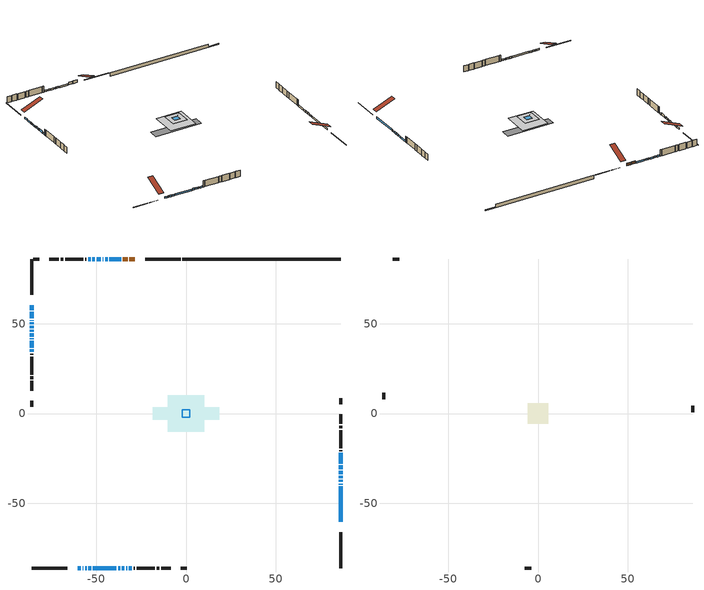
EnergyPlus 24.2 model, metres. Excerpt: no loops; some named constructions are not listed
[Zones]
conditioned space
 floor outside (Floor1 construction): -0.88,-0.88 -0.88,0.88 0.88,0.88 0.88,-0.88 z1.06
 floor outside (Floor2 construction): -4.28,-4.28 -4.28,4.28 4.28,4.28 4.28,-4.28 z1.06
 floor outside (Floor3 construction): -0.68,-0.68 -0.68,0.68 0.68,0.68 0.68,-0.68 z1.06
 floor adiabatic (AdiabaticFloorConstruction): -10.07,-10.07 -10.07,10.07 10.07,10.07 10.07,-10.07 z3.5
 floor foundation (Slab1 construction): -18.47,-3.56 -18.47,3.56 18.47,3.56 18.47,-3.56 z-1.68
 wall outside (RimJoist1 construction): -2.91,86.11 -22.77,86.11 / -86.11,-86.11 -66.24,-86.11 / -86.11,86.11 -86.11,66.24 / 86.11,-86.11 86.11,-66.24 z1.06:1.36
 wall outside (AdiabaticWallConstruction 1): -28.66,86.11 -31.67,86.11 / -32.59,86.11 -35.29,86.11 z1.06:3.09
 wall outside (AdiabaticWallConstruction): 86.11,-60.36 86.11,-40.63 / -36.21,86.11 -42.79,86.11 / -43.72,86.11 -45.09,86.11 / -46.02,86.11 -46.48,86.11 / -60.36,-86.11 -58.53,-86.11 / -57.6,-86.11 -57.14,-86.11 / -56.22,-86.11 -55.3,-86.11 / -54.37,-86.11 -52.85,-86.11 / -51.92,-86.11 -38.77,-86.11 / -86.11,60.36 -86.11,57.62 / -86.11,56.69 -86.11,53.03 / -86.11,52.1 -86.11,51.72 / -86.11,50.79 -86.11,49.88 / -86.11,48.95 -86.11,47.5 / -86.11,46.57 -86.11,45.66 / 86.11,-39.7 86.11,-39.09 / -47.41,86.11 -49.85,86.11 / 86.11,-31.11 86.11,-28.98 / -86.11,41.97 -86.11,41.36 / -35.69,-86.11 -34.29,-86.11 / -33.37,-86.11 -32.86,-86.11 / 86.11,-28.05 86.11,-22.01 / -31.93,-86.11 -30.1,-86.11 / -86.11,35.85 -86.11,34.32 / -50.77,86.11 -52.15,86.11 / -53.07,86.11 -54.6,86.11 z1.06:2.28; 86.11,-38.17 86.11,-36.94 z1.06:1.98; 86.11,-36.02 86.11,-34.8 / 86.11,-33.87 86.11,-32.04 / -37.84,-86.11 -36.62,-86.11 / -86.11,44.73 -86.11,42.9 z1.06:2.58; -86.11,40.43 -86.11,36.77 z1.06:2.79
 wall outside (Wall1 construction): -55.53,86.11 -56.25,86.11 / -29.17,-86.11 -28.45,-86.11 / -86.11,33.39 -86.11,32.67 / 86.11,-21.08 86.11,-20.36 z1.06:5.94
 wall outside (Wall2 construction): -57.18,86.11 -67.35,86.11 / -27.52,-86.11 -17.35,-86.11 / -86.11,31.74 -86.11,21.57 / 86.11,-19.43 86.11,-9.26 z1.06:5.94
 wall outside (Wall3 construction): -68.28,86.11 -69.85,86.11 / -16.42,-86.11 -14.85,-86.11 / -86.11,20.64 -86.11,19.07 / 86.11,-8.33 86.11,-6.76 z1.06:5.94
 wall outside (Wall4 construction): -70.78,86.11 -76.33,86.11 / -13.92,-86.11 -8.37,-86.11 / -86.11,18.14 -86.11,12.59 / 86.11,-5.83 86.11,-0.28 z1.06:5.94
 wall outside (Wall7 construction): -81.87,86.11 -85.18,86.11 / -2.83,-86.11 0.48,-86.11 / -86.11,7.05 -86.11,3.74 / 86.11,5.25 86.11,8.57 z1.06:5.94
 wall foundation (FoundationWall1 construction): -1.98,86.11,-1.68 -1.98,86.11,1.06 77.3,86.11,1.06 77.3,86.11,-0.86 86.11,86.11,-0.86 86.11,86.11,-1.68
 window (WindowConstruction): 86.11,-60.36 86.11,-40.63 z1.06:2.28
 window (WindowConstruction 4): -36.21,86.11 -42.79,86.11 z1.06:2.28
 window (WindowConstruction 5): -43.72,86.11 -45.09,86.11 z1.06:2.28
 window (WindowConstruction 6): -46.02,86.11 -46.48,86.11 z1.06:2.28
 window (WindowConstruction 7): -60.36,-86.11 -58.53,-86.11 z1.06:2.28
 window (WindowConstruction 8): -57.6,-86.11 -57.15,-86.11 z1.06:2.28
 window (WindowConstruction 9): -56.22,-86.11 -55.3,-86.11 z1.06:2.28
 window (WindowConstruction 10): -54.37,-86.11 -52.85,-86.11 z1.06:2.28
 window (WindowConstruction 11): -51.92,-86.11 -38.77,-86.11 z1.06:2.28
 window (WindowConstruction 12): -86.11,60.36 -86.11,57.62 z1.06:2.28
 window (WindowConstruction 13): -86.11,56.69 -86.11,53.03 z1.06:2.28
 window (WindowConstruction 14): -86.11,52.1 -86.11,51.72 z1.06:2.28
 window (WindowConstruction 15): -86.11,50.79 -86.11,49.88 z1.06:2.28
 window (WindowConstruction 16): -86.11,48.95 -86.11,47.5 z1.06:2.28
 window (WindowConstruction 17): -86.11,46.57 -86.11,45.66 z1.06:2.28
 window (WindowConstruction 18): 86.11,-39.7 86.11,-39.09 z1.06:2.28
 window (WindowConstruction 19): 86.11,-38.16 86.11,-36.95 z1.06:1.97
 window (WindowConstruction 20): 86.11,-36.02 86.11,-34.8 z1.06:2.58
 window (WindowConstruction 21): 86.11,-33.87 86.11,-32.04 z1.06:2.58
 window (WindowConstruction 22): -47.41,86.11 -49.84,86.11 z1.06:2.28
 window (WindowConstruction 1): 86.11,-31.11 86.11,-28.98 z1.06:2.28
 window (WindowConstruction 23): -37.84,-86.11 -36.62,-86.11 z1.06:2.58
 window (WindowConstruction 24): -86.11,44.73 -86.11,42.9 z1.06:2.58
 window (WindowConstruction 25): -86.11,41.97 -86.11,41.36 z1.06:2.28
 window (WindowConstruction 26): -86.11,40.43 -86.11,36.77 z1.06:2.79
 window (WindowConstruction 30): -35.69,-86.11 -34.29,-86.11 z1.06:2.28
 window (WindowConstruction 31): -33.37,-86.11 -32.86,-86.11 z1.06:2.28
 window (WindowConstruction 27): 86.11,-28.05 86.11,-22.01 z1.06:2.28
 window (WindowConstruction 28): -31.93,-86.11 -30.1,-86.11 z1.06:2.28
 window (WindowConstruction 29): -86.11,35.84 -86.11,34.32 z1.06:2.28
 window (WindowConstruction 2): -50.77,86.11 -52.15,86.11 z1.06:2.28
 window (WindowConstruction 3): -53.07,86.11 -54.6,86.11 z1.06:2.28
 door (Door): -28.66,86.11 -31.66,86.11 z1.06:3.09
 door (Door 1): -32.59,86.11 -35.29,86.11 z1.06:3.09
 ceiling adiabatic (AdiabaticFloorConstruction): 10.07,-10.07 10.07,10.07 -10.07,10.07 -10.07,-10.07 z3.5
 roof outside (Roof1 construction): -3.12,3.12 -3.12,-3.12 3.12,-3.12 3.12,3.12 z5.94
 roof outside (Roof3 construction): -3.16,3.16 -3.16,-3.16 3.16,-3.16 3.16,3.16 z5.94
 roof outside (AdiabaticRoofConstruction): 2.21,2.21 -2.21,2.21 -2.21,-2.21 2.21,-2.21 z5.94
 skylight (SkylightConstruction): 2.21,2.21 -2.21,2.21 -2.21,-2.21 2.21,-2.21 z5.94
attic - vented
 floor to conditioned space (Floor4 construction Reversed): -5.77,-5.77 -5.77,5.77 5.77,5.77 5.77,-5.77 z5.94
 floor to conditioned space (Floor5 construction Reversed): -5.15,-5.15 -5.15,5.15 5.15,5.15 5.15,-5.15 z5.94
 wall outside (Wall5 construction): -77.26,86.11 -80.94,86.11 / -7.44,-86.11 -3.76,-86.11 / -86.11,11.66 -86.11,7.98 / 86.11,0.65 86.11,4.33 z1.06:5.94
 roof outside (Roof2 construction): -27.73,86.11,5.94 -27.73,71.25,12.13 -23.7,71.25,12.13 -23.7,86.11,5.94; -61.29,-86.11,5.94 -61.29,-71.25,12.13 -65.31,-71.25,12.13 -65.31,-86.11,5.94; -86.11,61.29,5.94 -71.25,61.29,12.13 -71.25,65.31,12.13 -86.11,65.31,5.94; 86.11,-61.29,5.94 71.25,-61.29,12.13 71.25,-65.31,12.13 86.11,-65.31,5.94
[Construction]
Floor4 construction: ceiling loosefill ins, ceiling stud and cavity, gypsum board
Floor5 construction: ceiling loosefill ins, ceiling stud and cavity 1, gypsum board
[EnergyManagementSystem:Sensor]
Name | Output:Variable or Output:Meter Index Key | Output:Variable or Output:Meter
s_surf_24 | Wall3:180 | Surface Inside Face Net Surface Thermal Radiation Heat Gain Energy
s_surf_25 | Wall3:270 | Surface Inside Face Net Surface Thermal Radiation Heat Gain Energy
s_surf_26 | Wall3:90 | Surface Inside Face Net Surface Thermal Radiation Heat Gain Energy
s_surf_27 | Wall4:0 | Surface Inside Face Net Surface Thermal Radiation Heat Gain Energy
s_surf_28 | Wall4:180 | Surface Inside Face Net Surface Thermal Radiation Heat Gain Energy
s_surf_29 | Wall4:270 | Surface Inside Face Net Surface Thermal Radiation Heat Gain Energy
s_surf_3 | Floor4 | Surface Inside Face Net Surface Thermal Radiation Heat Gain Energy
s_surf_30 | Wall4:90 | Surface Inside Face Net Surface Thermal Radiation Heat Gain Energy
s_surf_31 | Wall7:0 | Surface Inside Face Net Surface Thermal Radiation Heat Gain Energy
s_surf_32 | Wall7:180 | Surface Inside Face Net Surface Thermal Radiation Heat Gain Energy
s_surf_33 | Wall7:270 | Surface Inside Face Net Surface Thermal Radiation Heat Gain Energy
s_surf_34 | Wall7:90 | Surface Inside Face Net Surface Thermal Radiation Heat Gain Energy
s_surf_4 | Floor5 | Surface Inside Face Net Surface Thermal Radiation Heat Gain Energy
s_surf_5 | FoundationWall1 | Surface Inside Face Net Surface Thermal Radiation Heat Gain Energy
s_surf_6 | inferred conditioned ceiling | Surface Inside Face Net Surface Thermal Radiation Heat Gain Energy
s_surf_7 | inferred conditioned floor | Surface Inside Face Net Surface Thermal Radiation Heat Gain Energy
s_surf_8 | RimJoist1:0 | Surface Inside Face Net Surface Thermal Radiation Heat Gain Energy
s_surf_9 | RimJoist1:180 | Surface Inside Face Net Surface Thermal Radiation Heat Gain Energy
tout_db; tout_db_1 | Environment | Site Outdoor Air Drybulb Temperature
[EnergyManagementSystem:Actuator]
Name | Actuated Component Unique | Actuated Component Type | Actuated Component Control Type
fridge_schedule_act | fridge schedule | Schedule:Constant | Schedule Value
infil_flow_act | infil flow | Zone Infiltration | Air Exchange Flow Rate
mech_vent_house_fan_cfis_act | mech vent house fan cfis | ElectricEquipment | Electricity Rate
mech_vent_house_fan_latent_load_act | mech vent house fan latent load | OtherEquipment | Power Level
mech_vent_house_fan_sensible_load_act | mech vent house fan sensible load | OtherEquipment | Power Level
natural_vent_flow_act | natural vent flow | Zone Infiltration | Air Exchange Flow Rate
Sequential_Fraction_Schedule_4_act | Sequential Fraction Schedule 4 | Schedule:Constant | Schedule Value
water_heater_ec_adj_act | water heater energy adjustment1 | OtherEquipment | Power Level
whole_house_fan_act | whole house fan | ElectricEquipment | Electricity Rate
whole_house_fan_flow_act | whole house fan flow | Zone Infiltration | Air Exchange Flow Rate
whole_house_fan_mix_act | whole house fan mix | ZoneMixing | Air Exchange Flow Rate
[EnergyManagementSystem:Program]
air_source_heat_pump_supply_fan_disaggregate_program: Set air_source_heat_pump_supply_fan_clg = 0; Set air_source_heat_pump_supply_fan_primary_htg = 0; If air_source_heat_pump_clg_coil_s > 0; Set air_source_heat_pump_supply_fan_clg = air_source_heat_pump_supply_fan_s; Else; Set air_source_heat_pump_supply_fan_primary_htg = air_source_heat_pump_supply_fan_s; EndIf
air_source_heat_pump_supply_fan_power_program: If tout_db_1 < -3.89; Set air_source_heat_pump_supply_fan_pressure_rise_act = 0; Set air_source_heat_pump_supply_fan_total_efficiency_act = 1; Else; Set air_source_heat_pump_supply_fan_pressure_rise_act = NULL; Set air_source_heat_pump_supply_fan_total_efficiency_act = NULL; EndIf
boiler_hydronic_pump_disaggregate_program: Set boiler_hydronic_pump_backup_htg = 0; If boiler_baseboard_s > 0; Set boiler_hydronic_pump_backup_htg = boiler_hydronic_pump_s; EndIf
boiler_hydronic_pump_power_program: Set heating_plr = boiler_plr_s; Set pump_total_eff = boiler_hydronic_pump_rated_mfr / 1000 * 20000.0 / 1.0; Set pump_vfr = boiler_hydronic_pump_mfr_s / 1000; If pump_vfr > 0; Set boiler_hydronic_pump_pressure_rise_act = 1.0 * heating_plr * pump_total_eff / pump_vfr; Else; Set boiler_hydronic_pump_pressure_rise_act = 0; EndIf
component_loads_program: Set loads_htg_walls = 0; Set loads_htg_rim_joists = 0; Set loads_htg_foundation_walls = 0; Set loads_htg_floors = 0; Set loads_htg_slabs = 0; Set loads_htg_ceilings = 0; Set loads_htg_roofs = 0; Set loads_htg_windows_conduction = 0; Set loads_htg_windows_solar = 0; Set loads_htg_doors = 0; Set loads_htg_skylights_conduction = 0; Set loads_htg_skylights_solar = 0; Set loads_htg_internal_mass = 0; Set loads_htg_intgains = 0; Set loads_htg_lighting = 0; Set loads_htg_infil = 0; Set loads_htg_mechvent = 0; Set loads_htg_natvent = 0; Set loads_htg_whf = 0; Set loads_htg_ducts = 0; Set loads_clg_walls = 0; Set loads_clg_rim_joists = 0; Set loads_clg_foundation_walls = 0; Set loads_clg_floors = 0; Set loads_clg_slabs = 0; Set loads_clg_ceilings = 0; Set loads_clg_roofs = 0; Set loads_clg_windows_conduction = 0; Set loads_clg_windows_solar = 0; Set loads_clg_doors = 0; Set loads_clg_skylights_conduction = 0; Set loads_clg_skylights_solar = 0; Set loads_clg_internal_mass = 0; Set loads_clg_intgains = 0; Set loads_clg_lighting = 0; Set loads_clg_infil = 0; Set loads_clg_mechvent = 0; Set loads_clg_natvent = 0; Set loads_clg_whf = 0; Set loads_clg_ducts = 0; Set hr_walls = 0; Set hr_walls = hr_walls + s_conv_15 + s_ig_15 + s_sol_15 + s_lgt_15 + s_surf_15; Set hr_walls = hr_walls + s_conv_16 + s_ig_16 + s_sol_16 + s_lgt_16 + s_surf_16; Set hr_walls = hr_walls + s_conv_17 + s_ig_17 + s_sol_17 + s_lgt_17 + s_surf_17; Set hr_walls = hr_walls + s_conv_18 + s_ig_18 + s_sol_18 + s_lgt_18 + s_surf_18; Set hr_walls = hr_walls + s_conv_19 + s_ig_19 + s_sol_19 + s_lgt_19 + s_surf_19; Set hr_walls = hr_walls + s_conv_20 + s_ig_20 + s_sol_20 + s_lgt_20 + s_surf_20; Set hr_walls = hr_walls + s_conv_21 + s_ig_21 + s_sol_21 + s_lgt_21 + s_surf_21; Set hr_walls = hr_walls + s_conv_22 + s_ig_22 + s_sol_22 + s_lgt_22 + s_surf_22; Set hr_walls = hr_walls + s_conv_23 + s_ig_23 + s_sol_23 + s_lgt_23 + s_surf_23; Set hr_walls = hr_walls + s_conv_24 + s_ig_24 + s_sol_24 + s_lgt_24 + s_surf_24; Set hr_walls = hr_walls + s_conv_25 + s_ig_25 + s_sol_25 + s_lgt_25 + s_surf_25; Set hr_walls = hr_walls + s_conv_26 + s_ig_26 + s_sol_26 + s_lgt_26 + s_surf_26; Set hr_walls = hr_walls + s_conv_27 + s_ig_27 + s_sol_27 + s_lgt_27 + s_surf_27; Set hr_walls = hr_walls + s_conv_28 + s_ig_28 + s_sol_28 + s_lgt_28 + s_surf_28; Set hr_walls = hr_walls + s_conv_29 + s_ig_29 + s_sol_29 + s_lgt_29 + s_surf_29; Set hr_walls = hr_walls + s_conv_30 + s_ig_30 + s_sol_30 + s_lgt_30 + s_surf_30; Set hr_walls = hr_walls + s_conv_31 + s_ig_31 + s_sol_31 + s_lgt_31 + s_surf_31; Set hr_walls = hr_walls + s_conv_32 + s_ig_32 + s_sol_32 + s_lgt_32 + s_surf_32; Set hr_walls = hr_walls + s_conv_33 + s_ig_33 + s_sol_33 + s_lgt_33 + s_surf_33; Set hr_walls = hr_walls + s_conv_34 + s_ig_34 + s_sol_34 + s_lgt_34 + s_surf_34; Set hr_rim_joists = 0; Set hr_rim_joists = hr_rim_joists + s_conv_8 + s_ig_8 + s_sol_8 + s_lgt_8 + s_surf_8; Set hr_rim_joists = hr_rim_joists + s_conv_9 + s_ig_9 + s_sol_9 + s_lgt_9 + s_surf_9; Set hr_rim_joists = hr_rim_joists + s_conv_10 + s_ig_10 + s_sol_10 + s_lgt_10 + s_surf_10; Set hr_rim_joists = hr_rim_joists + s_conv_11 + s_ig_11 + s_sol_11 + s_lgt_11 + s_surf_11; Set hr_foundation_walls = 0; Set hr_foundation_walls = hr_foundation_walls + s_conv_5 + s_ig_5 + s_sol_5 + s_lgt_5 + s_surf_5; Set hr_floors = 0; Set hr_floors = hr_floors + s_conv + s_ig + s_sol + s_lgt + s_surf; Set hr_floors = hr_floors + s_conv_1 + s_ig_1 + s_sol_1 + s_lgt_1 + s_surf_1; Set hr_floors = hr_floors + s_conv_2 + s_ig_2 + s_sol_2 + s_lgt_2 + s_surf_2; Set hr_slabs = 0; Set hr_slabs = hr_slabs + s_conv_14 + s_ig_14 + s_sol_14 + s_lgt_14 + s_surf_14; Set hr_ceilings = 0; Set hr_ceilings = hr_ceilings + s_conv_3 + s_ig_3 + s_sol_3 + s_lgt_3 + s_surf_3; Set hr_ceilings = hr_ceilings + s_conv_4 + s_ig_4 + s_sol_4 + s_lgt_4 + s_surf_4; Set hr_roofs = 0; Set hr_roofs = hr_roofs + s_conv_12 + s_ig_12 + s_sol_12 + s_lgt_12 + s_surf_12; Set hr_roofs = hr_roofs + s_conv_13 + s_ig_13 + s_sol_13 + s_lgt_13 + s_surf_13; Set hr_windows_conduction = 0; Set hr_windows_conduction = hr_windows_conduction + ss_conv_2; Set hr_windows_conduction = hr_windows_conduction + ss_ig_2; Set hr_windows_conduction = hr_windows_conduction + ss_surf_2; Set hr_windows_conduction = hr_windows_conduction + ss_conv_3; Set hr_windows_conduction = hr_windows_conduction + ss_ig_3; Set hr_windows_conduction = hr_windows_conduction + ss_surf_3; Set hr_windows_conduction = hr_windows_conduction + ss_conv_4; Set hr_windows_conduction = hr_windows_conduction + ss_ig_4; Set hr_windows_conduction = hr_windows_conduction + ss_surf_4; Set hr_windows_conduction = hr_windows_conduction + ss_conv_5; Set hr_windows_conduction = hr_windows_conduction + ss_ig_5; Set hr_windows_conduction = hr_windows_conduction + ss_surf_5; Set hr_windows_conduction = hr_windows_conduction + ss_conv_6; Set hr_windows_conduction = hr_windows_conduction + ss_ig_6; Set hr_windows_conduction = hr_windows_conduction + ss_surf_6; Set hr_windows_conduction = hr_windows_conduction + ss_conv_7; Set hr_windows_conduction = hr_windows_conduction + ss_ig_7; Set hr_windows_conduction = hr_windows_conduction + ss_surf_7; Set hr_windows_conduction = hr_windows_conduction + ss_conv_8; Set hr_windows_conduction = hr_windows_conduction + ss_ig_8; Set hr_windows_conduction = hr_windows_conduction + ss_surf_8; Set hr_windows_conduction = hr_windows_conduction + ss_conv_9; Set hr_windows_conduction = hr_windows_conduction + ss_ig_9; Set hr_windows_conduction = hr_windows_conduction + ss_surf_9; Set hr_windows_conduction = hr_windows_conduction + ss_conv_10; Set hr_windows_conduction = hr_windows_conduction + ss_ig_10; Set hr_windows_conduction = hr_windows_conduction + ss_surf_10; Set hr_windows_conduction = hr_windows_conduction + ss_conv_11; Set hr_windows_conduction = hr_windows_conduction + ss_ig_11; Set hr_windows_conduction = hr_windows_conduction + ss_surf_11; Set hr_windows_conduction = hr_windows_conduction + ss_conv_12; Set hr_windows_conduction = hr_windows_conduction + ss_ig_12; Set hr_windows_conduction = hr_windows_conduction + ss_surf_12; Set hr_windows_conduction = hr_windows_conduction + ss_conv_13; Set hr_windows_conduction = hr_windows_conduction + ss_ig_13; Set hr_windows_conduction = hr_windows_conduction + ss_surf_13; Set hr_windows_conduction = hr_windows_conduction + ss_conv_14; Set hr_windows_conduction = hr_windows_conduction + ss_ig_14; Set hr_windows_conduction = hr_windows_conduction + ss_surf_14; Set hr_windows_conduction = hr_windows_conduction + ss_conv_15; Set hr_windows_conduction = hr_windows_conduction + ss_ig_15; Set hr_windows_conduction = hr_windows_conduction + ss_surf_15; Set hr_windows_conduction = hr_windows_conduction + ss_conv_16; Set hr_windows_conduction = hr_windows_conduction + ss_ig_16; Set hr_windows_conduction = hr_windows_conduction + ss_surf_16; Set hr_windows_conduction = hr_windows_conduction + ss_conv_17; Set hr_windows_conduction = hr_windows_conduction + ss_ig_17; Set hr_windows_conduction = hr_windows_conduction + ss_surf_17; Set hr_windows_conduction = hr_windows_conduction + ss_conv_18; Set hr_windows_conduction = hr_windows_conduction + ss_ig_18; Set hr_windows_conduction = hr_windows_conduction + ss_surf_18; Set hr_windows_conduction = hr_windows_conduction + ss_conv_19; Set hr_windows_conduction = hr_windows_conduction + ss_ig_19; Set hr_windows_conduction = hr_windows_conduction + ss_surf_19; Set hr_windows_conduction = hr_windows_conduction + ss_conv_20; Set hr_windows_conduction = hr_windows_conduction + ss_ig_20; Set hr_windows_conduction = hr_windows_conduction + ss_surf_20; Set hr_windows_conduction = hr_windows_conduction + ss_conv_21; Set hr_windows_conduction = hr_windows_conduction + ss_ig_21; Set hr_windows_conduction = hr_windows_conduction + ss_surf_21; Set hr_windows_conduction = hr_windows_conduction + ss_conv_22; Set hr_windows_conduction = hr_windows_conduction + ss_ig_22; Set hr_windows_conduction = hr_windows_conduction + ss_surf_22; Set hr_windows_conduction = hr_windows_conduction + ss_conv_23; Set hr_windows_conduction = hr_windows_conduction + ss_ig_23; Set hr_windows_conduction = hr_windows_conduction + ss_surf_23; Set hr_windows_conduction = hr_windows_conduction + ss_conv_24; Set hr_windows_conduction = hr_windows_conduction + ss_ig_24; Set hr_windows_conduction = hr_windows_conduction + ss_surf_24; Set hr_windows_conduction = hr_windows_conduction + ss_conv_25; Set hr_windows_conduction = hr_windows_conduction + ss_ig_25; Set hr_windows_conduction = hr_windows_conduction + ss_surf_25; Set hr_windows_conduction = hr_windows_conduction + ss_conv_26; Set hr_windows_conduction = hr_windows_conduction + ss_ig_26; Set hr_windows_conduction = hr_windows_conduction + ss_surf_26; Set hr_windows_conduction = hr_windows_conduction + ss_conv_28; Set hr_windows_conduction = hr_windows_conduction + ss_ig_28; Set hr_windows_conduction = hr_windows_conduction + ss_surf_28; Set hr_windows_conduction = hr_windows_conduction + ss_conv_29; Set hr_windows_conduction = hr_windows_conduction + ss_ig_29; Set hr_windows_conduction = hr_windows_conduction + ss_surf_29; Set hr_windows_conduction = hr_windows_conduction + ss_conv_30; Set hr_windows_conduction = hr_windows_conduction + ss_ig_30; Set hr_windows_conduction = hr_windows_conduction + ss_surf_30; Set hr_windows_conduction = hr_windows_conduction + ss_conv_31; Set hr_windows_conduction = hr_windows_conduction + ss_ig_31; Set hr_windows_conduction = hr_windows_conduction + ss_surf_31; Set hr_windows_conduction = hr_windows_conduction + ss_conv_32; Set hr_windows_conduction = hr_windows_conduction + ss_ig_32; Set hr_windows_conduction = hr_windows_conduction + ss_surf_32; Set hr_windows_conduction = hr_windows_conduction + ss_conv_33; Set hr_windows_conduction = hr_windows_conduction + ss_ig_33; Set hr_windows_conduction = hr_windows_conduction + ss_surf_33; Set hr_windows_conduction = hr_windows_conduction + ss_conv_34; Set hr_windows_conduction = hr_windows_conduction + ss_ig_34; Set hr_windows_conduction = hr_windows_conduction + ss_surf_34; Set hr_windows_solar = 0; Set hr_windows_solar = hr_windows_solar - ss_trans_in * ZoneTimestep * 3600 + ss_back_out * ZoneTimestep * 3600 + ss_trans_out * ZoneTimestep * 3600; Set hr_windows_solar = hr_windows_solar - ss_trans_in_1 * ZoneTimestep * 3600 + ss_back_out_1 * ZoneTimestep * 3600 + ss_trans_out_1 * ZoneTimestep * 3600; Set hr_windows_solar = hr_windows_solar - ss_trans_in_2 * ZoneTimestep * 3600 + ss_back_out_2 * ZoneTimestep * 3600 + ss_trans_out_2 * ZoneTimestep * 3600; Set hr_windows_solar = hr_windows_solar - ss_trans_in_3 * ZoneTimestep * 3600 + ss_back_out_3 * ZoneTimestep * 3600 + ss_trans_out_3 * ZoneTimestep * 3600; Set hr_windows_solar = hr_windows_solar - ss_trans_in_4 * ZoneTimestep * 3600 + ss_back_out_4 * ZoneTimestep * 3600 + ss_trans_out_4 * ZoneTimestep * 3600; Set hr_windows_solar = hr_windows_solar - ss_trans_in_5 * ZoneTimestep * 3600 + ss_back_out_5 * ZoneTimestep * 3600 + ss_trans_out_5 * ZoneTimestep * 3600; Set hr_windows_solar = hr_windows_solar - ss_trans_in_6 * ZoneTimestep * 3600 + ss_back_out_6 * ZoneTimestep * 3600 + ss_trans_out_6 * ZoneTimestep * 3600; Set hr_windows_solar = hr_windows_solar - ss_trans_in_7 * ZoneTimestep * 3600 + ss_back_out_7 * ZoneTimestep * 3600 + ss_trans_out_7 * ZoneTimestep * 3600; Set hr_windows_solar = hr_windows_solar - ss_trans_in_8 * ZoneTimestep * 3600 + ss_back_out_8 * ZoneTimestep * 3600 + ss_trans_out_8 * ZoneTimestep * 3600; Set hr_windows_solar = hr_windows_solar - ss_trans_in_9 * ZoneTimestep * 3600 + ss_back_out_9 * ZoneTimestep * 3600 + ss_trans_out_9 * ZoneTimestep * 3600; Set hr_windows_solar = hr_windows_solar - ss_trans_in_10 * ZoneTimestep * 3600 + ss_back_out_10 * ZoneTimestep * 3600 + ss_trans_out_10 * ZoneTimestep * 3600; Set hr_windows_solar = hr_windows_solar - ss_trans_in_11 * ZoneTimestep * 3600 + ss_back_out_11 * ZoneTimestep * 3600 + ss_trans_out_11 * ZoneTimestep * 3600; Set hr_windows_solar = hr_windows_solar - ss_trans_in_12 * ZoneTimestep * 3600 + ss_back_out_12 * ZoneTimestep * 3600 + ss_trans_out_12 * ZoneTimestep * 3600; Set hr_windows_solar = hr_windows_solar - ss_trans_in_13 * ZoneTimestep * 3600 + ss_back_out_13 * ZoneTimestep * 3600 + ss_trans_out_13 * ZoneTimestep * 3600; Set hr_windows_solar = hr_windows_solar - ss_trans_in_14 * ZoneTimestep * 3600 + ss_back_out_14 * ZoneTimestep * 3600 + ss_trans_out_14 * ZoneTimestep * 3600; Set hr_windows_solar = hr_windows_solar - ss_trans_in_15 * ZoneTimestep * 3600 + ss_back_out_15 * ZoneTimestep * 3600 + ss_trans_out_15 * ZoneTimestep * 3600; Set hr_windows_solar = hr_windows_solar - ss_trans_in_16 * ZoneTimestep * 3600 + ss_back_out_16 * ZoneTimestep * 3600 + ss_trans_out_16 * ZoneTimestep * 3600; Set hr_windows_solar = hr_windows_solar - ss_trans_in_17 * ZoneTimestep * 3600 + ss_back_out_17 * ZoneTimestep * 3600 + ss_trans_out_17 * ZoneTimestep * 3600; Set hr_windows_solar = hr_windows_solar - ss_trans_in_18 * ZoneTimestep * 3600 + ss_back_out_18 * ZoneTimestep * 3600 + ss_trans_out_18 * ZoneTimestep * 3600; Set hr_windows_solar = hr_windows_solar - ss_trans_in_19 * ZoneTimestep * 3600 + ss_back_out_19 * ZoneTimestep * 3600 + ss_trans_out_19 * ZoneTimestep * 3600; Set hr_windows_solar = hr_windows_solar - ss_trans_in_20 * ZoneTimestep * 3600 + ss_back_out_20 * ZoneTimestep * 3600 + ss_trans_out_20 * ZoneTimestep * 3600; Set hr_windows_solar = hr_windows_solar - ss_trans_in_21 * ZoneTimestep * 3600 + ss_back_out_21 * ZoneTimestep * 3600 + ss_trans_out_21 * ZoneTimestep * 3600; Set hr_windows_solar = hr_windows_solar - ss_trans_in_22 * ZoneTimestep * 3600 + ss_back_out_22 * ZoneTimestep * 3600 + ss_trans_out_22 * ZoneTimestep * 3600; Set hr_windows_solar = hr_windows_solar - ss_trans_in_23 * ZoneTimestep * 3600 + ss_back_out_23 * ZoneTimestep * 3600 + ss_trans_out_23 * ZoneTimestep * 3600; Set hr_windows_solar = hr_windows_solar - ss_trans_in_24 * ZoneTimestep * 3600 + ss_back_out_24 * ZoneTimestep * 3600 + ss_trans_out_24 * ZoneTimestep * 3600; Set hr_windows_solar = hr_windows_solar - ss_trans_in_26 * ZoneTimestep * 3600 + ss_back_out_26 * ZoneTimestep * 3600 + ss_trans_out_26 * ZoneTimestep * 3600; Set hr_windows_solar = hr_windows_solar - ss_trans_in_27 * ZoneTimestep * 3600 + ss_back_out_27 * ZoneTimestep * 3600 + ss_trans_out_27 * ZoneTimestep * 3600; Set hr_windows_solar = hr_windows_solar - ss_trans_in_28 * ZoneTimestep * 3600 + ss_back_out_28 * ZoneTimestep * 3600 + ss_trans_out_28 * ZoneTimestep * 3600; Set hr_windows_solar = hr_windows_solar - ss_trans_in_29 * ZoneTimestep * 3600 + ss_back_out_29 * ZoneTimestep * 3600 + ss_trans_out_29 * ZoneTimestep * 3600; Set hr_windows_solar = hr_windows_solar - ss_trans_in_30 * ZoneTimestep * 3600 + ss_back_out_30 * ZoneTimestep * 3600 + ss_trans_out_30 * ZoneTimestep * 3600; Set hr_windows_solar = hr_windows_solar - ss_trans_in_31 * ZoneTimestep * 3600 + ss_back_out_31 * ZoneTimestep * 3600 + ss_trans_out_31 * ZoneTimestep * 3600; Set hr_windows_solar = hr_windows_solar - ss_trans_in_32 * ZoneTimestep * 3600 + ss_back_out_32 * ZoneTimestep * 3600 + ss_trans_out_32 * ZoneTimestep * 3600; Set hr_doors = 0; Set hr_doors = hr_doors + ss_sol; Set hr_doors = hr_doors + ss_lgt; Set hr_doors = hr_doors + ss_conv; Set hr_doors = hr_doors + ss_ig; Set hr_doors = hr_doors + ss_surf; Set hr_doors = hr_doors + ss_sol_1; Set hr_doors = hr_doors + ss_lgt_1; Set hr_doors = hr_doors + ss_conv_1; Set hr_doors = hr_doors + ss_ig_1; Set hr_doors = hr_doors + ss_surf_1; Set hr_skylights_conduction = 0; Set hr_skylights_conduction = hr_skylights_conduction + ss_conv_27; Set hr_skylights_conduction = hr_skylights_conduction + ss_ig_27; Set hr_skylights_conduction = hr_skylights_conduction + ss_surf_27; Set hr_skylights_solar = 0; Set hr_skylights_solar = hr_skylights_solar - ss_trans_in_25 * ZoneTimestep * 3600 + ss_back_out_25 * ZoneTimestep * 3600 + ss_trans_out_25 * ZoneTimestep * 3600; Set hr_internal_mass = 0; Set hr_internal_mass = hr_internal_mass + s_conv_6 + s_ig_6 + s_sol_6 + s_lgt_6 + s_surf_6; Set hr_internal_mass = hr_internal_mass + s_conv_7 + s_ig_7 + s_sol_7 + s_lgt_7 + s_surf_7; Set hr_internal_mass = hr_internal_mass + im_conv + im_ig + im_sol + im_lgt + im_surf; Set hr_internal_mass = hr_internal_mass + im_conv_1 + im_ig_1 + im_sol_1 + im_lgt_1 + im_surf_1; Set hr_intgains = 0; Set hr_intgains = hr_intgains - ig_ee_conv - ig_ee_rad - ig_ee_conv_1 - ig_ee_rad_1 - ig_ee_conv_2 - ig_ee_rad_2 - ig_ee_conv_3 - ig_ee_rad_3 - ig_ee_conv_4 - ig_ee_rad_4 - ig_ee_conv_5 - ig_ee_rad_5 - ig_ee_conv_6 - ig_ee_rad_6 - ig_oe_conv - ig_oe_rad - ig_oe_conv_1 - ig_oe_rad_1 - ig_oe_conv_2 - ig_oe_rad_2 - ig_oe_conv_3 - ig_oe_rad_3 - ig_oe_conv_4 - ig_oe_rad_4 - ig_ppl_conv - ig_ppl_rad; Set hr_lighting = 0; Set hr_lighting = hr_lighting - ig_lgt_conv - ig_lgt_rad - ig_lgt_vis; Set hr_infil = 0; Set hr_infil = hr_infil - airflow_gain + airflow_loss; Set hr_natvent = 0; Set hr_natvent = hr_natvent - airflow_gain_1 + airflow_loss_1; Set hr_whf = 0; Set hr_whf = hr_whf - airflow_gain_2 + airflow_loss_2; Set hr_mechvent = 0; Set hr_mechvent = hr_mechvent - mv_conv - mv_rad - mv_conv_1 - mv_rad_1 - mv_conv_2 - mv_rad_2 - mv_conv_3 - mv_rad_3 - mv_conv_4 - mv_rad_4 - mv_conv_5 - mv_rad_5 - mv_conv_6 - mv_rad_6; Set hr_ducts = 0; Set hr_intgains = hr_intgains + dhw_loss * (0.96*(1-dhw_rtf) + 1.0*dhw_rtf); Set htg_mode = 0; Set clg_mode = 0; If (htg_load_cond > 0); Set htg_mode = 1.0; ElseIf (clg_load_cond > 0); Set clg_mode = 1.0; Else; Set htg_season = 0; Set clg_season = 0; If ((DayOfYear >= 1) && (DayOfYear <= 365)); Set clg_season = 1; EndIf; If ((DayOfYear >= 1) && (DayOfYear <= 365)); Set htg_season = 1; EndIf; If ((airflow_gain_1 <> 0) || (airflow_loss_1 <> 0)) && (clg_season == 1); Set clg_mode = 1.0; ElseIf ((airflow_gain_2 <> 0) || (airflow_loss_2 <> 0)) && (clg_season == 1); Set clg_mode = 1.0; Else; Set Tmid_setpoint = (htg_sp_s_1 + clg_sp_s_1) / 2; If (tin_s_1 > Tmid_setpoint) && (clg_season == 1); Set clg_mode = 1.0; ElseIf (tin_s_1 < Tmid_setpoint) && (htg_season == 1); Set htg_mode = 1.0; EndIf; EndIf; EndIf; Set loads_htg_walls = loads_htg_walls + (hr_walls * htg_mode * 1); Set loads_htg_rim_joists = loads_htg_rim_joists + (hr_rim_joists * htg_mode * 1); Set loads_htg_foundation_walls = loads_htg_foundation_walls + (hr_foundation_walls * htg_mode * 1); Set loads_htg_floors = loads_htg_floors + (hr_floors * htg_mode * 1); Set loads_htg_slabs = loads_htg_slabs + (hr_slabs * htg_mode * 1); Set loads_htg_ceilings = loads_htg_ceilings + (hr_ceilings * htg_mode * 1); Set loads_htg_roofs = loads_htg_roofs + (hr_roofs * htg_mode * 1); Set loads_htg_windows_conduction = loads_htg_windows_conduction + (hr_windows_conduction * htg_mode * 1); Set loads_htg_windows_solar = loads_htg_windows_solar + (hr_windows_solar * htg_mode * 1); Set loads_htg_doors = loads_htg_doors + (hr_doors * htg_mode * 1); Set loads_htg_skylights_conduction = loads_htg_skylights_conduction + (hr_skylights_conduction * htg_mode * 1); Set loads_htg_skylights_solar = loads_htg_skylights_solar + (hr_skylights_solar * htg_mode * 1); Set loads_htg_internal_mass = loads_htg_internal_mass + (hr_internal_mass * htg_mode * 1); Set loads_htg_intgains = loads_htg_intgains + (hr_intgains * htg_mode * 1); Set loads_htg_lighting = loads_htg_lighting + (hr_lighting * htg_mode * 1); Set loads_htg_infil = loads_htg_infil + (hr_infil * htg_mode * 1); Set loads_htg_mechvent = loads_htg_mechvent + (hr_mechvent * htg_mode * 1); Set loads_htg_natvent = loads_htg_natvent + (hr_natvent * htg_mode * 1); Set loads_htg_whf = loads_htg_whf + (hr_whf * htg_mode * 1); Set loads_htg_ducts = loads_htg_ducts + (hr_ducts * htg_mode * 1); Set loads_clg_walls = loads_clg_walls + (-hr_walls * clg_mode * 1); Set loads_clg_rim_joists = loads_clg_rim_joists + (-hr_rim_joists * clg_mode * 1); Set loads_clg_foundation_walls = loads_clg_foundation_walls + (-hr_foundation_walls * clg_mode * 1); Set loads_clg_floors = loads_clg_floors + (-hr_floors * clg_mode * 1); Set loads_clg_slabs = loads_clg_slabs + (-hr_slabs * clg_mode * 1); Set loads_clg_ceilings = loads_clg_ceilings + (-hr_ceilings * clg_mode * 1); Set loads_clg_roofs = loads_clg_roofs + (-hr_roofs * clg_mode * 1); Set loads_clg_windows_conduction = loads_clg_windows_conduction + (-hr_windows_conduction * clg_mode * 1); Set loads_clg_windows_solar = loads_clg_windows_solar + (-hr_windows_solar * clg_mode * 1); Set loads_clg_doors = loads_clg_doors + (-hr_doors * clg_mode * 1); Set loads_clg_skylights_conduction = loads_clg_skylights_conduction + (-hr_skylights_conduction * clg_mode * 1); Set loads_clg_skylights_solar = loads_clg_skylights_solar + (-hr_skylights_solar * clg_mode * 1); Set loads_clg_internal_mass = loads_clg_internal_mass + (-hr_internal_mass * clg_mode * 1); Set loads_clg_intgains = loads_clg_intgains + (-hr_intgains * clg_mode * 1); Set loads_clg_lighting = loads_clg_lighting + (-hr_lighting * clg_mode * 1); Set loads_clg_infil = loads_clg_infil + (-hr_infil * clg_mode * 1); Set loads_clg_mechvent = loads_clg_mechvent + (-hr_mechvent * clg_mode * 1); Set loads_clg_natvent = loads_clg_natvent + (-hr_natvent * clg_mode * 1); Set loads_clg_whf = loads_clg_whf + (-hr_whf * clg_mode * 1); Set loads_clg_ducts = loads_clg_ducts + (-hr_ducts * clg_mode * 1)
fridge_schedule_program: Set Tin = fridge_tin_s*(9.0/5.0)+32.0; Set fridge_schedule_act = 0; If (Hour == 0); Set fridge_schedule_act = (-0.487+0.019*Tin); ElseIf (Hour == 1); Set fridge_schedule_act = (-0.34+0.016*Tin); ElseIf (Hour == 2); Set fridge_schedule_act = (-0.37+0.017*Tin); ElseIf (Hour == 3); Set fridge_schedule_act = (-0.361+0.016*Tin); ElseIf (Hour == 4); Set fridge_schedule_act = (-0.515+0.018*Tin); ElseIf (Hour == 5); Set fridge_schedule_act = (-0.684+0.021*Tin); ElseIf (Hour == 6); Set fridge_schedule_act = (-0.471+0.019*Tin); ElseIf (Hour == 7); Set fridge_schedule_act = (-0.159+0.015*Tin); ElseIf (Hour == 8); Set fridge_schedule_act = (-0.079+0.015*Tin); ElseIf (Hour == 9); Set fridge_schedule_act = (-0.417+0.019*Tin); ElseIf (Hour == 10); Set fridge_schedule_act = (-0.411+0.018*Tin); ElseIf (Hour == 11); Set fridge_schedule_act = (-0.386+0.018*Tin); ElseIf (Hour == 12); Set fridge_schedule_act = (-0.24+0.016*Tin); ElseIf (Hour == 13); Set fridge_schedule_act = (-0.314+0.017*Tin); ElseIf (Hour == 14); Set fridge_schedule_act = (-0.16+0.015*Tin); ElseIf (Hour == 15); Set fridge_schedule_act = (-0.121+0.015*Tin); ElseIf (Hour == 16); Set fridge_schedule_act = (-0.469+0.02*Tin); ElseIf (Hour == 17); Set fridge_schedule_act = (-0.412+0.02*Tin); ElseIf (Hour == 18); Set fridge_schedule_act = (-0.091+0.017*Tin); ElseIf (Hour == 19); Set fridge_schedule_act = (0.077+0.014*Tin); ElseIf (Hour == 20); Set fridge_schedule_act = (-0.118+0.016*Tin); ElseIf (Hour == 21); Set fridge_schedule_act = (-0.247+0.017*Tin); ElseIf (Hour == 22); Set fridge_schedule_act = (-0.445+0.019*Tin); ElseIf (Hour == 23); Set fridge_schedule_act = (-0.544+0.02*Tin); EndIf
furnace_supply_fan_disaggregate_program: Set furnace_supply_fan_primary_htg = 0; If furnace_htg_coil_s > 0; Set furnace_supply_fan_primary_htg = furnace_supply_fan_s; EndIf
infil_program: Set p_m = 0.14; Set p_s = 0.22; Set s_m = 270; Set s_s = 370; Set z_m = 9.99744; Set z_s = 6.516787164837543; Set f_t = (((s_m/z_m)^p_m)*((z_s/s_s)^p_s)); Set Tdiff = tin_s-tout_s; Set dT = @Abs Tdiff; Set c = 0.2415; Set Cs = 0.1155; Set Cw = 0.1507; Set n = 0.65; Set sft = (f_t*0.54); Set temp1 = ((c*Cw)*((sft*site_vw_s)^(2*n)))^2; Set Qinf = (((c*Cs*(dT^n))^2)+temp1)^0.5; Set Qinf = (@Max Qinf 0); Set mech_vent_house_fan_sensible_load_act = 0.0; Set mech_vent_house_fan_latent_load_act = 0.0; Set OASupInPb = out_pb_s; Set OASupInTemp = tout_s; Set OASupInW = out_wt_s; Set OASupRho = (@RhoAirFnPbTdbW OASupInPb OASupInTemp OASupInW); Set OASupCp = (@CpAirFnW OASupInW); Set OASupInEnth = (@HFnTdbW OASupInTemp OASupInW); Set ZoneTemp = tin_s; Set ZoneW = win_s; Set ZoneCp = (@CpAirFnW ZoneW); Set ZoneAirEnth = (@HFnTdbW ZoneTemp ZoneW); Set mech_vent_house_fan_cfis_act = 0.0; Set QWHV_cfis_sup = 0.0; Set QWHV_cfis_suppl_sup = 0.0; Set QWHV_cfis_suppl_exh = 0.0; Set Qrange = 0; Set Qrange = Qrange + 0.075 * mech_vent_range_fan_0_sch_s; Set Qbath = 0; Set Qbath = Qbath + 0.033 * mech_vent_bath_fan_0_sch_s; Set Qbath = Qbath + 0.033 * mech_vent_bath_fan_1_sch_s; Set Qdryer = 0; Set Qdryer = Qdryer + 0.00308 * clothes_dryer_exhaust_0_sch_s; Set QWHV_sup = 0.0184; Set QWHV_exh = 0.0184; Set Qsupply = QWHV_sup + QWHV_cfis_sup + QWHV_cfis_suppl_sup; Set Qexhaust = Qrange + Qbath + Qdryer + QWHV_exh + QWHV_cfis_suppl_exh; Set Qfan = (@Max Qexhaust Qsupply); Set Qducts = 0; If Qducts < 0; Set Qsupply = Qsupply - Qducts; Else; Set Qexhaust = Qexhaust + Qducts; EndIf; Set Qfan_with_ducts = (@Max Qexhaust Qsupply); Set Qimb = (@Abs (Qsupply - Qexhaust)); If Qinf + Qimb > 0; Set Qtot = Qfan_with_ducts + (Qinf^2) / (Qinf + Qimb); Else; Set Qtot = Qfan_with_ducts; EndIf; Set Qinf_adj = Qtot - Qfan; Set infil_flow_act = Qinf_adj; Set infil_program_Qinf = Qinf_adj; Set infil_program_Qfan = Qfan; Set Qload = Qfan; Set Effectiveness_Sens = 0.0; Set Effectiveness_Lat = 0.0; Set Fan_MFR = Qload * OASupRho; Set ZoneInEnth = OASupInEnth; Set ZoneInTemp = OASupInTemp; If Qload > 0; Set Effectiveness_Sens = Effectiveness_Sens + 0.0184 / Qload * 0.6535928621588133; Set Effectiveness_Lat = Effectiveness_Lat + 0.0184 / Qload * 0.0; EndIf; Set ERVCpMin = (@Min OASupCp ZoneCp); Set ERVSupOutTemp = OASupInTemp + ERVCpMin/OASupCp * Effectiveness_Sens * (ZoneTemp - OASupInTemp); Set ERVSupOutW = OASupInW + ERVCpMin/OASupCp * Effectiveness_Lat * (ZoneW - OASupInW); Set ERVSupOutEnth = (@HFnTdbW ERVSupOutTemp ERVSupOutW); Set ERVSensHeatTrans = Fan_MFR * OASupCp * (ERVSupOutTemp - OASupInTemp); Set ERVTotalHeatTrans = Fan_MFR * (ERVSupOutEnth - OASupInEnth); Set ERVLatHeatTrans = ERVTotalHeatTrans - ERVSensHeatTrans; Set ZoneInEnth = ERVSupOutEnth; Set ZoneInTemp = ERVSupOutTemp; Set FanTotalToCond = Fan_MFR * (ZoneInEnth - ZoneAirEnth); Set FanSensToCond = Fan_MFR * ZoneCp * (ZoneInTemp - ZoneTemp); Set FanLatToCond = FanTotalToCond - FanSensToCond; Set mech_vent_house_fan_sensible_load_act = mech_vent_house_fan_sensible_load_act + FanSensToCond; Set mech_vent_house_fan_latent_load_act = mech_vent_house_fan_latent_load_act + FanLatToCond
natural_vent_program: Set Tin = tin_s; Set Tout = tout_s; Set Wout = out_wt_s; Set Pbar = out_pb_s; Set Phiout = (@RhFnTdbWPb Tout Wout Pbar); Set MaxHR = 0.0115; Set Tnvsp = (htg_sp_s + clg_sp_s) / 2; Set NVavail = natural_vent_s; Set ClgSsnAvail = cool_season; Set Qnv = 0; Set Qwhf = 0; Set whole_house_fan_mix_act = 0; Set whole_house_fan_act = 0; If ((Wout < MaxHR) && (Tin > Tout) && (Tin > Tnvsp) && (ClgSsnAvail > 0)); Set WHF_Flow = 0; Set Adj = (Tin-Tnvsp)/(Tin-Tout); Set Adj = (@Min Adj 1); Set Adj = (@Max Adj 0); If (WHF_Flow > 0); Set Qwhf = WHF_Flow*Adj; Set whole_house_fan_mix_act = WHF_Flow*Adj; Set WHF_W = 0; Set whole_house_fan_act = WHF_W*Adj; ElseIf (NVavail > 0); Set NVArea = 0.0; Set Cs = 0.00023969097994960627; Set Cw = 3.624281906300739e-05; Set Tdiff = Tin-Tout; Set dT = (@Abs Tdiff); Set Vwind = site_vw_s; Set SGNV = NVArea*Adj*((((Cs*dT)+(Cw*(Vwind^2)))^0.5)/1000); Set MaxNV = 11.322225246084866; Set Qnv = (@Min SGNV MaxNV); EndIf; EndIf; Set natural_vent_flow_act = Qnv; Set whole_house_fan_flow_act = Qwhf; Set natural_vent_program_Qnv = Qnv; Set natural_vent_program_Qwhf = Qwhf
Sequential_Fraction_Schedule_4_program: If tout_db > 10.0; Set Sequential_Fraction_Schedule_4_act = 0; Else; Set Sequential_Fraction_Schedule_4_act = NULL; EndIf
total_airflows_program: Set total_infil_flow_rate = 0; Set total_mechvent_flow_rate = 0; Set total_natvent_flow_rate = 0; Set total_whf_flow_rate = 0; Set total_infil_flow_rate = total_infil_flow_rate + (infil_program_Qinf * 1); Set total_mechvent_flow_rate = total_mechvent_flow_rate + (infil_program_Qfan * 1); Set total_natvent_flow_rate = total_natvent_flow_rate + (natural_vent_program_Qnv * 1); Set total_whf_flow_rate = total_whf_flow_rate + (natural_vent_program_Qwhf * 1)
total_loads_program: Set loads_htg_tot = 0; Set loads_clg_tot = 0; If htg_load_cond > 0; Set loads_htg_tot = loads_htg_tot + (htg_load_cond - clg_load_cond) * 1.0; EndIf; Set loads_htg_tot = (@Max loads_htg_tot 0); If clg_load_cond > 0; Set loads_clg_tot = loads_clg_tot + (clg_load_cond - htg_load_cond) * 1.0; EndIf; Set loads_clg_tot = (@Max loads_clg_tot 0)
unit_heater_supply_fan_disaggregate_program: Set unit_heater_supply_fan_primary_htg = 0; If unit_heater_htg_coil_s > 0; Set unit_heater_supply_fan_primary_htg = unit_heater_supply_fan_s; EndIf
unmet_hours_program: Set htg_unmet_hours = 0; Set clg_unmet_hours = 0; Set unit_htg_unmet_hours = 0; If ((DayOfYear >= 1) && (DayOfYear <= 365)); Set unit_htg_unmet_hours = unit_htg_unmet_hours + conditioned_space_htg_unmet_s; If unit_htg_unmet_hours > htg_unmet_hours; Set htg_unmet_hours = unit_htg_unmet_hours; EndIf; EndIf; Set unit_clg_unmet_hours = 0; If ((DayOfYear >= 1) && (DayOfYear <= 365)); Set unit_clg_unmet_hours = unit_clg_unmet_hours + conditioned_space_clg_unmet_s; If unit_clg_unmet_hours > clg_unmet_hours; Set clg_unmet_hours = unit_clg_unmet_hours; EndIf; EndIf
water_heater_EC_adj: If WarmupFlag == 0; Set dhw_e_cons = water_heater_energy + water_heater_on_cycle_parasitic + water_heater_off_cycle_parasitic; Set water_heater_ec_adj_act = 0.0 * dhw_e_cons / 1; EndIf
[EnergyManagementSystem:ProgramCallingManager]
air_source_heat_pump_supply_fan_disaggregate_program_calling_manager: EndOfSystemTimestepBeforeHVACReporting; air_source_heat_pump_supply_fan_disaggregate_program
air_source_heat_pump_supply_fan_power_program_calling_manager: AfterPredictorBeforeHVACManagers; air_source_heat_pump_supply_fan_power_program
boiler_hydronic_pump_disaggregate_program_calling_manager: EndOfSystemTimestepBeforeHVACReporting; boiler_hydronic_pump_disaggregate_program
boiler_hydronic_pump_power_program_calling_manager: EndOfSystemTimestepBeforeHVACReporting; boiler_hydronic_pump_power_program
component_loads_program_calling_manager: EndOfZoneTimestepAfterZoneReporting; component_loads_program
fridge_schedule_program_calling_manager: BeginZoneTimestepAfterInitHeatBalance; fridge_schedule_program
furnace_supply_fan_disaggregate_program_calling_manager: EndOfSystemTimestepBeforeHVACReporting; furnace_supply_fan_disaggregate_program
infil_program_calling_manager: BeginZoneTimestepAfterInitHeatBalance; infil_program
natural_vent_program_calling_manager: BeginZoneTimestepAfterInitHeatBalance; natural_vent_program
Sequential_Fraction_Schedule_4_program_manager: BeginZoneTimestepAfterInitHeatBalance; Sequential_Fraction_Schedule_4_program
total_airflows_program_calling_manager: EndOfZoneTimestepAfterZoneReporting; total_airflows_program
total_loads_program_calling_manager: EndOfZoneTimestepAfterZoneReporting; total_loads_program
unit_heater_supply_fan_disaggregate_program_calling_manager: EndOfSystemTimestepBeforeHVACReporting; unit_heater_supply_fan_disaggregate_program
unmet_hours_program_calling_manager: EndOfZoneTimestepBeforeZoneReporting; unmet_hours_program
water_heater_EC_adj_ProgramManager: EndOfSystemTimestepBeforeHVACReporting; water_heater_EC_adj
[EnergyManagementSystem:OutputVariable] Type of Data in Variable=Summed
Name | EMS Variable | Update Frequency | EMS Program or Subroutine | Units
air source heat pump supply fan disaggregate clg | air_source_heat_pump_supply_fan_clg | SystemTimestep | air_source_heat_pump_supply_fan_disaggregate_program | J
air source heat pump supply fan disaggregate htg primary | air_source_heat_pump_supply_fan_primary_htg | SystemTimestep | air_source_heat_pump_supply_fan_disaggregate_program | J
boiler hydronic pump disaggregate htg backup | boiler_hydronic_pump_backup_htg | SystemTimestep | boiler_hydronic_pump_disaggregate_program | J
furnace supply fan disaggregate htg primary | furnace_supply_fan_primary_htg | SystemTimestep | furnace_supply_fan_disaggregate_program | J
unit heater supply fan disaggregate htg primary | unit_heater_supply_fan_primary_htg | SystemTimestep | unit_heater_supply_fan_disaggregate_program | J
loads_htg_tot_peakload_outvar; loads_htg_tot_annual_outvar; Energy Management System Output Variable 1; Energy Management System Output Variable 45 | loads_htg_tot | ZoneTimestep | total_loads_program | J
loads_clg_tot_peakload_outvar; loads_clg_tot_annual_outvar; Energy Management System Output Variable 2; Energy Management System Output Variable 46 | loads_clg_tot | ZoneTimestep | total_loads_program | J
htg_unmet_hours_annual_outvar; Energy Management System Output Variable 3 | htg_unmet_hours | ZoneTimestep | unmet_hours_program | hr
clg_unmet_hours_annual_outvar; Energy Management System Output Variable 4 | clg_unmet_hours | ZoneTimestep | unmet_hours_program | hr
loads_htg_roofs_annual_outvar; Energy Management System Output Variable 5 | loads_htg_roofs | ZoneTimestep | component_loads_program | J
loads_htg_ceilings_annual_outvar; Energy Management System Output Variable 6 | loads_htg_ceilings | ZoneTimestep | component_loads_program | J
loads_htg_walls_annual_outvar; Energy Management System Output Variable 7 | loads_htg_walls | ZoneTimestep | component_loads_program | J
loads_htg_rim_joists_annual_outvar; Energy Management System Output Variable 8 | loads_htg_rim_joists | ZoneTimestep | component_loads_program | J
loads_htg_foundation_walls_annual_outvar; Energy Management System Output Variable 9 | loads_htg_foundation_walls | ZoneTimestep | component_loads_program | J
loads_htg_doors_annual_outvar; Energy Management System Output Variable 10 | loads_htg_doors | ZoneTimestep | component_loads_program | J
loads_htg_windows_conduction_annual_outvar; Energy Management System Output Variable 11 | loads_htg_windows_conduction | ZoneTimestep | component_loads_program | J
loads_htg_windows_solar_annual_outvar; Energy Management System Output Variable 12 | loads_htg_windows_solar | ZoneTimestep | component_loads_program | J
loads_htg_skylights_conduction_annual_outvar; Energy Management System Output Variable 13 | loads_htg_skylights_conduction | ZoneTimestep | component_loads_program | J
loads_htg_skylights_solar_annual_outvar; Energy Management System Output Variable 14 | loads_htg_skylights_solar | ZoneTimestep | component_loads_program | J
loads_htg_floors_annual_outvar; Energy Management System Output Variable 15 | loads_htg_floors | ZoneTimestep | component_loads_program | J
loads_htg_slabs_annual_outvar; Energy Management System Output Variable 16 | loads_htg_slabs | ZoneTimestep | component_loads_program | J
loads_htg_internal_mass_annual_outvar; Energy Management System Output Variable 17 | loads_htg_internal_mass | ZoneTimestep | component_loads_program | J
loads_htg_infil_annual_outvar; Energy Management System Output Variable 18 | loads_htg_infil | ZoneTimestep | component_loads_program | J
loads_htg_natvent_annual_outvar; Energy Management System Output Variable 19 | loads_htg_natvent | ZoneTimestep | component_loads_program | J
loads_htg_mechvent_annual_outvar; Energy Management System Output Variable 20 | loads_htg_mechvent | ZoneTimestep | component_loads_program | J
loads_htg_whf_annual_outvar; Energy Management System Output Variable 21 | loads_htg_whf | ZoneTimestep | component_loads_program | J
loads_htg_ducts_annual_outvar; Energy Management System Output Variable 22 | loads_htg_ducts | ZoneTimestep | component_loads_program | J
loads_htg_intgains_annual_outvar; Energy Management System Output Variable 23 | loads_htg_intgains | ZoneTimestep | component_loads_program | J
loads_htg_lighting_annual_outvar; Energy Management System Output Variable 24 | loads_htg_lighting | ZoneTimestep | component_loads_program | J
loads_clg_roofs_annual_outvar; Energy Management System Output Variable 25 | loads_clg_roofs | ZoneTimestep | component_loads_program | J
loads_clg_ceilings_annual_outvar; Energy Management System Output Variable 26 | loads_clg_ceilings | ZoneTimestep | component_loads_program | J
loads_clg_walls_annual_outvar; Energy Management System Output Variable 27 | loads_clg_walls | ZoneTimestep | component_loads_program | J
loads_clg_rim_joists_annual_outvar; Energy Management System Output Variable 28 | loads_clg_rim_joists | ZoneTimestep | component_loads_program | J
loads_clg_foundation_walls_annual_outvar; Energy Management System Output Variable 29 | loads_clg_foundation_walls | ZoneTimestep | component_loads_program | J
loads_clg_doors_annual_outvar; Energy Management System Output Variable 30 | loads_clg_doors | ZoneTimestep | component_loads_program | J
loads_clg_windows_conduction_annual_outvar; Energy Management System Output Variable 31 | loads_clg_windows_conduction | ZoneTimestep | component_loads_program | J
loads_clg_windows_solar_annual_outvar; Energy Management System Output Variable 32 | loads_clg_windows_solar | ZoneTimestep | component_loads_program | J
loads_clg_skylights_conduction_annual_outvar; Energy Management System Output Variable 33 | loads_clg_skylights_conduction | ZoneTimestep | component_loads_program | J
loads_clg_skylights_solar_annual_outvar; Energy Management System Output Variable 34 | loads_clg_skylights_solar | ZoneTimestep | component_loads_program | J
loads_clg_floors_annual_outvar; Energy Management System Output Variable 35 | loads_clg_floors | ZoneTimestep | component_loads_program | J
loads_clg_slabs_annual_outvar; Energy Management System Output Variable 36 | loads_clg_slabs | ZoneTimestep | component_loads_program | J
loads_clg_internal_mass_annual_outvar; Energy Management System Output Variable 37 | loads_clg_internal_mass | ZoneTimestep | component_loads_program | J
loads_clg_infil_annual_outvar; Energy Management System Output Variable 38 | loads_clg_infil | ZoneTimestep | component_loads_program | J
loads_clg_natvent_annual_outvar; Energy Management System Output Variable 39 | loads_clg_natvent | ZoneTimestep | component_loads_program | J
loads_clg_mechvent_annual_outvar; Energy Management System Output Variable 40 | loads_clg_mechvent | ZoneTimestep | component_loads_program | J
loads_clg_whf_annual_outvar; Energy Management System Output Variable 41 | loads_clg_whf | ZoneTimestep | component_loads_program | J
loads_clg_ducts_annual_outvar; Energy Management System Output Variable 42 | loads_clg_ducts | ZoneTimestep | component_loads_program | J
loads_clg_intgains_annual_outvar; Energy Management System Output Variable 43 | loads_clg_intgains | ZoneTimestep | component_loads_program | J
loads_clg_lighting_annual_outvar; Energy Management System Output Variable 44 | loads_clg_lighting | ZoneTimestep | component_loads_program | J
[Schedule:Constant]
Sequential Fraction Schedule 4: Hourly Value=1
[Schedule:Day:Interval]
interior lighting schedule day: No, 01:00, 0.108182, 04:00, 0.0901515, 05:00, 0.0991667, 06:00, 0.162273, 07:00, 0.270455, 08:00, 0.342576, 10:00, 0.369621, 11:00, 0.351591, 12:00, 0.333561, 13:00, 0.324545, 14:00, 0.31553, 15:00, 0.333561, 16:00, 0.369621, 17:00, 0.450758, 18:00, 0.585985, 19:00, 0.775303, 20:00, 0.955606, 21:00, 0.991667, 22:00, 0.712197, 23:00, 0.360606, 24:00, 0.162273
interior lighting schedule day 1: No, 01:00, 0.100909, 04:00, 0.0840909, 05:00, 0.0925, 06:00, 0.151364, 07:00, 0.252273, 08:00, 0.319545, 10:00, 0.344773, 11:00, 0.327955, 12:00, 0.311136, 13:00, 0.302727, 14:00, 0.294318, 15:00, 0.311136, 16:00, 0.344773, 17:00, 0.420455, 18:00, 0.546591, 19:00, 0.723182, 20:00, 0.891364, 21:00, 0.925, 22:00, 0.664318, 23:00, 0.336364, 24:00, 0.151364
interior lighting schedule day 2: No, 01:00, 0.0927273, 04:00, 0.0772727, 05:00, 0.085, 06:00, 0.139091, 07:00, 0.231818, 08:00, 0.293636, 10:00, 0.316818, 11:00, 0.301364, 12:00, 0.285909, 13:00, 0.278182, 14:00, 0.270455, 15:00, 0.285909, 16:00, 0.316818, 17:00, 0.386364, 18:00, 0.502273, 19:00, 0.664545, 20:00, 0.819091, 21:00, 0.85, 22:00, 0.610455, 23:00, 0.309091, 24:00, 0.139091
interior lighting schedule day 3: No, 01:00, 0.0845455, 04:00, 0.0704545, 05:00, 0.0775, 06:00, 0.126818, 07:00, 0.211364, 08:00, 0.267727, 10:00, 0.288864, 11:00, 0.274773, 12:00, 0.260682, 13:00, 0.253636, 14:00, 0.246591, 15:00, 0.260682, 16:00, 0.288864, 17:00, 0.352273, 18:00, 0.457955, 19:00, 0.605909, 20:00, 0.746818, 21:00, 0.775, 22:00, 0.556591, 23:00, 0.281818, 24:00, 0.126818
interior lighting schedule day 4: No, 01:00, 0.0763636, 04:00, 0.0636364, 05:00, 0.07, 06:00, 0.114545, 07:00, 0.190909, 08:00, 0.241818, 10:00, 0.260909, 11:00, 0.248182, 12:00, 0.235455, 13:00, 0.229091, 14:00, 0.222727, 15:00, 0.235455, 16:00, 0.260909, 17:00, 0.318182, 18:00, 0.413636, 19:00, 0.547273, 20:00, 0.674545, 21:00, 0.7, 22:00, 0.502727, 23:00, 0.254545, 24:00, 0.114545
interior lighting schedule day 5: No, 01:00, 0.0727273, 04:00, 0.0606061, 05:00, 0.0666667, 06:00, 0.109091, 07:00, 0.181818, 08:00, 0.230303, 10:00, 0.248485, 11:00, 0.236364, 12:00, 0.224242, 13:00, 0.218182, 14:00, 0.212121, 15:00, 0.224242, 16:00, 0.248485, 17:00, 0.30303, 18:00, 0.393939, 19:00, 0.521212, 20:00, 0.642424, 21:00, 0.666667, 22:00, 0.478788, 23:00, 0.242424, 24:00, 0.109091
interior lighting schedule day 6: No, 01:00, 0.0745455, 04:00, 0.0621212, 05:00, 0.0683333, 06:00, 0.111818, 07:00, 0.186364, 08:00, 0.236061, 10:00, 0.254697, 11:00, 0.242273, 12:00, 0.229848, 13:00, 0.223636, 14:00, 0.217424, 15:00, 0.229848, 16:00, 0.254697, 17:00, 0.310606, 18:00, 0.403788, 19:00, 0.534242, 20:00, 0.658485, 21:00, 0.683333, 22:00, 0.490758, 23:00, 0.248485, 24:00, 0.111818
interior lighting schedule day 7: No, 01:00, 0.08, 04:00, 0.0666667, 05:00, 0.0733333, 06:00, 0.12, 07:00, 0.2, 08:00, 0.253333, 10:00, 0.273333, 11:00, 0.26, 12:00, 0.246667, 13:00, 0.24, 14:00, 0.233333, 15:00, 0.246667, 16:00, 0.273333, 17:00, 0.333333, 18:00, 0.433333, 19:00, 0.573333, 20:00, 0.706667, 21:00, 0.733333, 22:00, 0.526667, 23:00, 0.266667, 24:00, 0.12
interior lighting schedule day 8: No, 01:00, 0.0890909, 04:00, 0.0742424, 05:00, 0.0816667, 06:00, 0.133636, 07:00, 0.222727, 08:00, 0.282121, 10:00, 0.304394, 11:00, 0.289545, 12:00, 0.274697, 13:00, 0.267273, 14:00, 0.259848, 15:00, 0.274697, 16:00, 0.304394, 17:00, 0.371212, 18:00, 0.482576, 19:00, 0.638485, 20:00, 0.78697, 21:00, 0.816667, 22:00, 0.586515, 23:00, 0.29697, 24:00, 0.133636
interior lighting schedule day 9: No, 01:00, 0.0972727, 04:00, 0.0810606, 05:00, 0.0891667, 06:00, 0.145909, 07:00, 0.243182, 08:00, 0.30803, 10:00, 0.332348, 11:00, 0.316136, 12:00, 0.299924, 13:00, 0.291818, 14:00, 0.283712, 15:00, 0.299924, 16:00, 0.332348, 17:00, 0.405303, 18:00, 0.526894, 19:00, 0.697121, 20:00, 0.859242, 21:00, 0.891667, 22:00, 0.640379, 23:00, 0.324242, 24:00, 0.145909
interior lighting schedule day 10: No, 01:00, 0.105455, 04:00, 0.0878788, 05:00, 0.0966667, 06:00, 0.158182, 07:00, 0.263636, 08:00, 0.333939, 10:00, 0.360303, 11:00, 0.342727, 12:00, 0.325152, 13:00, 0.316364, 14:00, 0.307576, 15:00, 0.325152, 16:00, 0.360303, 17:00, 0.439394, 18:00, 0.571212, 19:00, 0.755758, 20:00, 0.931515, 21:00, 0.966667, 22:00, 0.694242, 23:00, 0.351515, 24:00, 0.158182
